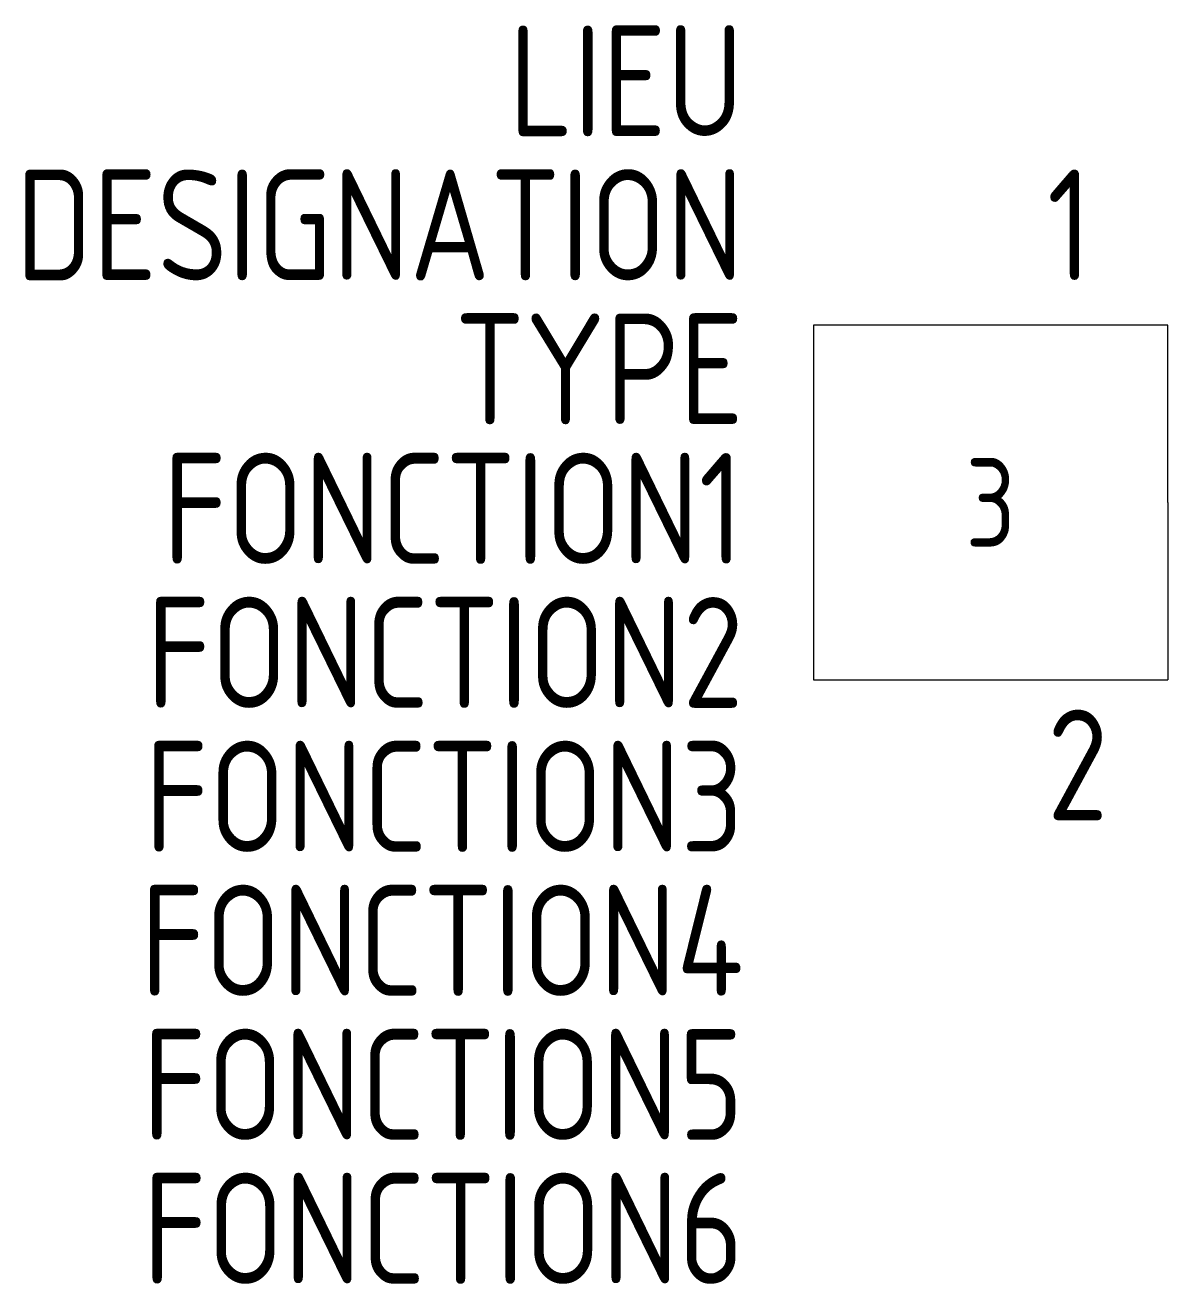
# Model space of a CAD drawing. Extents: x -1606.4 to -1580.6, y -903.6 to -875.2.
import ezdxf
from ezdxf.enums import TextEntityAlignment as Align

# ---------------------------------------------------------------- set-up
doc = ezdxf.new("R2010")
doc.units = 0
doc.header["$LTSCALE"] = 0.3
for name, color, linetype in [('SYMB_FIL', 3, 'CONTINUOUS'), ('SYMB_TXT_CONTACT', 2, 'CONTINUOUS'), ('SYMB_TXT_NOM', 3, 'CONTINUOUS')]:
    doc.layers.add(name, color=color, linetype=linetype)
doc.styles.add('NET2_5', font='isocp.shx', dxfattribs={"width": 0.9, "height": 2.5})
doc.styles.add('NET_2', font='isocp.shx', dxfattribs={"width": 0.9, "height": 2})

msp = doc.modelspace()

# ---------------------------------------------------------------- linework, layer by layer
at = {"layer": 'SYMB_FIL'}
for p, q in [((-1588.634, -881.993), (-1588.634, -885.993)), ((-1580.634, -885.993), (-1580.634, -889.993))]:
    msp.add_line(p, q, dxfattribs=at)
for points in [[(-1584.634, -881.993), (-1588.634, -881.993)], [(-1580.634, -885.993), (-1580.634, -881.993), (-1584.634, -881.993)], [(-1588.634, -885.993), (-1588.634, -889.993)], [(-1588.634, -889.993), (-1584.634, -889.993)], [(-1584.634, -889.993), (-1580.634, -889.993)]]:
    msp.add_lwpolyline(points, dxfattribs=at)

# ---------------------------------------------------------------- texts
at = {"layer": 'SYMB_TXT_CONTACT', "style": 'NET2_5', "width": 0.9, "flags": 8}
for tag, p in [('1', (-1583.359, -880.977)), ('2', (-1583.359, -893.167))]:
    msp.add_attdef(tag, p, '', height=2.5, dxfattribs=at)
at = {"layer": 'SYMB_TXT_CONTACT', "style": 'NET_2', "width": 0.9, "flags": 8}
msp.add_attdef('3', text='G', height=2, dxfattribs=at).set_placement((-1584.634, -885.993), align=Align.MIDDLE_CENTER)
at = {"layer": 'SYMB_TXT_NOM', "style": 'NET2_5', "width": 0.9, "flags": 8}
for tag, text, p in [('LIEU', '', (-1590.209, -877.727)), ('DESIGNATION', 'G?', (-1590.209, -880.977)), ('TYPE', '', (-1590.209, -884.227)), ('FONCTION1', '', (-1590.209, -887.377)), ('FONCTION2', '', (-1590.209, -890.627)), ('FONCTION3', '', (-1590.209, -893.877)), ('FONCTION4', '', (-1590.209, -897.127)), ('FONCTION5', '', (-1590.209, -900.377)), ('FONCTION6', '', (-1590.209, -903.627))]:
    msp.add_attdef(tag, text=text, height=2.5, dxfattribs=at).set_placement(p, align=Align.RIGHT)

doc.saveas('drawing.dxf')
